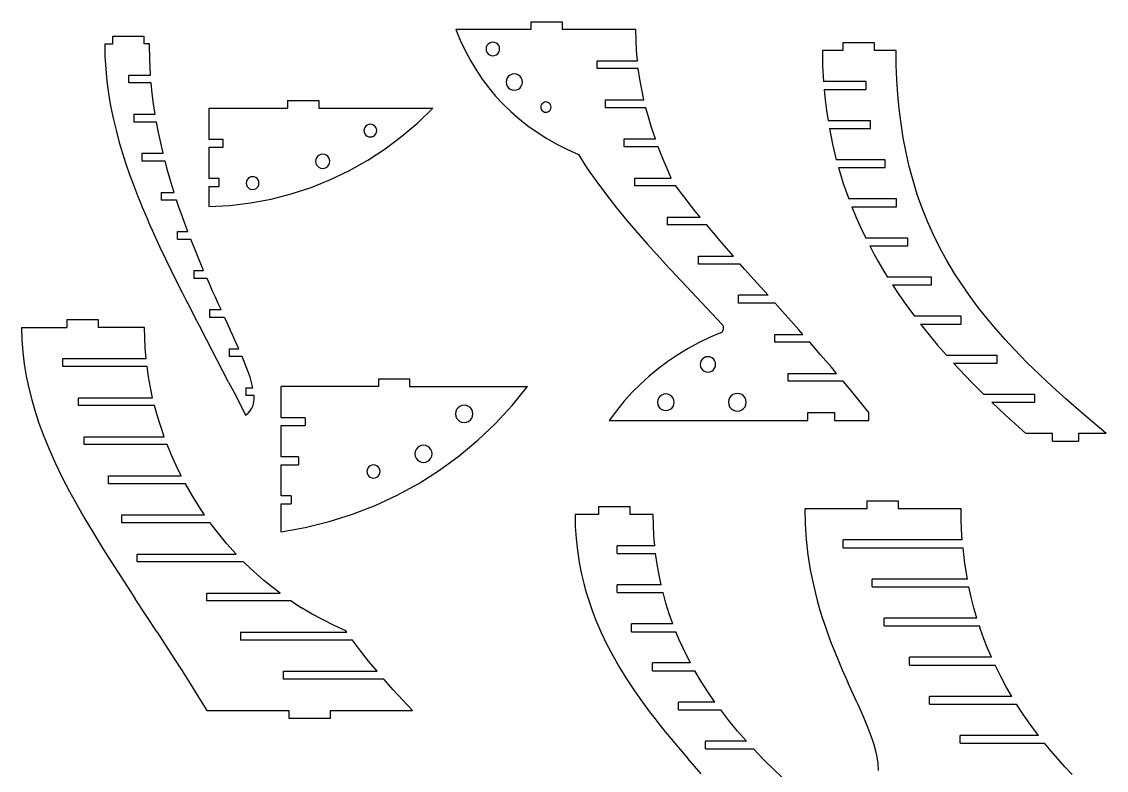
# Model space of a CAD drawing. Extents: x -163 to 163, y -144 to 144.
# Drawn here: x -50.5 to 144.5, y 2.6 to 137.3 of the extents above; entities that cross this region are included whole.
import ezdxf

# ---------------------------------------------------------------- set-up
doc = ezdxf.new("R2010")
doc.units = 0
doc.header["$MEASUREMENT"] = 0
doc.layers.get('0').update_dxf_attribs({"linetype": 'CONTINUOUS'})

msp = doc.modelspace()

# ---------------------------------------------------------------- linework, layer by layer
for p, q in [((41.03, 137.27), (46.65, 137.27)), ((41.03, 137.27), (41.03, 135.86)), ((46.65, 137.27), (46.65, 135.86)), ((-34.14, 134.69), (-28.52, 134.69)), ((-34.14, 133.29), (-34.14, 134.69)), ((-28.52, 134.69), (-28.52, 133.29)), ((27.55, 135.86), (28.34, 133.94)), ((41.03, 135.86), (27.55, 135.86)), ((59.92, 135.86), (46.65, 135.86)), ((59.95, 133.97), (59.92, 135.86)), ((-35.57, 133.29), (-35.53, 131.04)), ((-35.57, 133.29), (-34.14, 133.29)), ((-27.55, 133.29), (-28.52, 133.29)), ((-27.49, 130.47), (-27.55, 133.29)), ((28.34, 133.94), (29.21, 132.08)), ((33.03, 132.68), (32.99, 132.37)), ((33.15, 132.98), (33.03, 132.68)), ((33.35, 133.23), (33.15, 132.98)), ((33.6, 133.43), (33.35, 133.23)), ((33.9, 133.55), (33.6, 133.43)), ((34.21, 133.59), (33.9, 133.55)), ((34.53, 133.55), (34.21, 133.59)), ((34.82, 133.43), (34.53, 133.55)), ((35.08, 133.23), (34.82, 133.43)), ((35.27, 132.98), (35.08, 133.23)), ((35.39, 132.68), (35.27, 132.98)), ((35.43, 132.37), (35.39, 132.68)), ((60.04, 132.1), (59.95, 133.97)), ((97.15, 133.51), (102.77, 133.51)), ((97.15, 133.51), (97.15, 132.1)), ((102.77, 133.51), (102.77, 132.1)), ((-35.53, 131.04), (-35.4, 128.78)), ((29.21, 132.08), (30.16, 130.3)), ((32.99, 132.37), (33.03, 132.05)), ((33.03, 132.05), (33.15, 131.76)), ((33.15, 131.76), (33.35, 131.5)), ((33.35, 131.5), (33.6, 131.31)), ((33.6, 131.31), (33.9, 131.19)), ((33.9, 131.19), (34.21, 131.15)), ((34.21, 131.15), (34.53, 131.19)), ((34.53, 131.19), (34.82, 131.31)), ((34.82, 131.31), (35.08, 131.5)), ((35.08, 131.5), (35.27, 131.76)), ((35.27, 131.76), (35.39, 132.05)), ((35.39, 132.05), (35.43, 132.37)), ((60.2, 130.24), (60.04, 132.1)), ((97.15, 132.1), (93.45, 132.1)), ((93.45, 132.1), (93.5, 129.28)), ((106.71, 132.1), (102.77, 132.1)), ((106.75, 129.45), (106.71, 132.1)), ((-35.4, 128.78), (-35.18, 126.56)), ((-27.34, 127.66), (-27.49, 130.47)), ((30.16, 130.3), (31.2, 128.58)), ((52.94, 130.24), (60.2, 130.24)), ((52.94, 128.83), (52.94, 130.24)), ((60.36, 128.83), (52.94, 128.83)), ((60.64, 126.95), (60.36, 128.83)), ((93.5, 129.28), (93.65, 126.48)), ((106.85, 126.83), (106.75, 129.45)), ((-31.25, 127.66), (-27.34, 127.66)), ((-31.25, 126.26), (-31.25, 127.66)), ((31.2, 128.58), (32.3, 126.93)), ((32.3, 126.93), (33.47, 125.38)), ((36.64, 126.78), (36.59, 126.4)), ((36.79, 127.14), (36.64, 126.78)), ((37.02, 127.44), (36.79, 127.14)), ((37.32, 127.67), (37.02, 127.44)), ((37.68, 127.82), (37.32, 127.67)), ((38.06, 127.87), (37.68, 127.82)), ((38.43, 127.82), (38.06, 127.87)), ((38.79, 127.67), (38.43, 127.82)), ((39.09, 127.44), (38.79, 127.67)), ((39.32, 127.14), (39.09, 127.44)), ((39.47, 126.78), (39.32, 127.14)), ((39.52, 126.4), (39.47, 126.78)), ((60.98, 125.07), (60.64, 126.95)), ((107.02, 124.17), (106.85, 126.83)), ((-35.18, 126.56), (-34.88, 124.32)), ((-27.22, 126.26), (-31.25, 126.26)), ((-27.03, 124.37), (-27.22, 126.26)), ((33.47, 125.38), (34.71, 123.89)), ((36.59, 126.4), (36.64, 126.03)), ((36.64, 126.03), (36.79, 125.67)), ((36.79, 125.67), (37.02, 125.37)), ((37.02, 125.37), (37.32, 125.14)), ((37.32, 125.14), (37.68, 124.99)), ((37.68, 124.99), (38.06, 124.94)), ((38.06, 124.94), (38.43, 124.99)), ((38.43, 124.99), (38.79, 125.14)), ((38.79, 125.14), (39.09, 125.37)), ((39.09, 125.37), (39.32, 125.67)), ((39.32, 125.67), (39.47, 126.03)), ((39.47, 126.03), (39.52, 126.4)), ((61.38, 123.21), (60.98, 125.07)), ((101.27, 126.48), (93.65, 126.48)), ((93.76, 125.07), (101.27, 125.07)), ((93.76, 125.07), (93.95, 123.19)), ((101.27, 126.48), (101.27, 125.07)), ((-34.88, 124.32), (-34.51, 122.13)), ((-26.79, 122.51), (-27.03, 124.37)), ((-2.69, 123.12), (2.94, 123.12)), ((-2.69, 123.12), (-2.69, 121.71)), ((2.94, 123.12), (2.94, 121.71)), ((34.71, 123.89), (36.03, 122.47)), ((54.47, 123.21), (61.38, 123.21)), ((54.47, 121.8), (54.47, 123.21)), ((93.95, 123.19), (94.18, 121.32)), ((107.27, 121.57), (107.02, 124.17)), ((-34.51, 122.13), (-34.06, 119.91)), ((-26.51, 120.63), (-26.79, 122.51)), ((-16.86, 121.71), (-16.86, 116.09)), ((-16.86, 121.71), (-2.69, 121.71)), ((2.94, 121.71), (23.41, 121.71)), ((20.72, 119.09), (23.41, 121.71)), ((36.03, 122.47), (37.43, 121.12)), ((37.43, 121.12), (38.93, 119.8)), ((42.86, 122.14), (42.83, 121.9)), ((42.83, 121.9), (42.86, 121.66)), ((42.95, 122.36), (42.86, 122.14)), ((42.86, 121.66), (42.95, 121.44)), ((43.1, 122.55), (42.95, 122.36)), ((42.95, 121.44), (43.1, 121.24)), ((43.29, 122.7), (43.1, 122.55)), ((43.1, 121.24), (43.29, 121.1)), ((43.51, 122.79), (43.29, 122.7)), ((43.29, 121.1), (43.51, 121)), ((43.75, 122.83), (43.51, 122.79)), ((43.51, 121), (43.75, 120.97)), ((43.99, 122.79), (43.75, 122.83)), ((43.75, 120.97), (43.99, 121)), ((44.22, 122.7), (43.99, 122.79)), ((43.99, 121), (44.22, 121.1)), ((44.41, 122.55), (44.22, 122.7)), ((44.22, 121.1), (44.41, 121.24)), ((44.56, 122.36), (44.41, 122.55)), ((44.41, 121.24), (44.56, 121.44)), ((44.65, 122.14), (44.56, 122.36)), ((44.56, 121.44), (44.65, 121.66)), ((44.68, 121.9), (44.65, 122.14)), ((44.65, 121.66), (44.68, 121.9)), ((61.72, 121.8), (54.47, 121.8)), ((62.23, 119.92), (61.72, 121.8)), ((94.18, 121.32), (94.47, 119.44)), ((107.59, 118.93), (107.27, 121.57)), ((-34.06, 119.91), (-33.54, 117.75)), ((-30.36, 120.63), (-30.36, 119.22)), ((-30.36, 120.63), (-26.51, 120.63)), ((-26.27, 119.22), (-30.36, 119.22)), ((-25.91, 117.34), (-26.27, 119.22)), ((17.86, 116.65), (20.72, 119.09)), ((38.93, 119.8), (40.51, 118.56)), ((62.81, 118.04), (62.23, 119.92)), ((102.12, 119.44), (94.47, 119.44)), ((102.12, 118.04), (102.12, 119.44)), ((-33.54, 117.75), (-32.95, 115.55)), ((-25.51, 115.45), (-25.91, 117.34)), ((11.07, 117.99), (11.03, 117.69)), ((11.03, 117.69), (11.07, 117.39)), ((11.19, 118.26), (11.07, 117.99)), ((11.07, 117.39), (11.19, 117.12)), ((11.37, 118.5), (11.19, 118.26)), ((11.19, 117.12), (11.37, 116.88)), ((11.61, 118.68), (11.37, 118.5)), ((11.88, 118.8), (11.61, 118.68)), ((12.18, 118.84), (11.88, 118.8)), ((12.48, 118.8), (12.18, 118.84)), ((12.75, 118.68), (12.48, 118.8)), ((12.99, 118.5), (12.75, 118.68)), ((13.17, 118.26), (12.99, 118.5)), ((12.99, 116.88), (13.17, 117.12)), ((13.29, 117.99), (13.17, 118.26)), ((13.17, 117.12), (13.29, 117.39)), ((13.33, 117.69), (13.29, 117.99)), ((13.29, 117.39), (13.33, 117.69)), ((40.51, 118.56), (42.17, 117.39)), ((42.17, 117.39), (43.91, 116.28)), ((63.44, 116.17), (62.81, 118.04)), ((94.71, 118.04), (102.12, 118.04)), ((94.71, 118.04), (95.28, 115.21)), ((108, 116.35), (107.59, 118.93)), ((-32.95, 115.55), (-32.39, 113.64)), ((-25.08, 113.6), (-25.51, 115.45)), ((-14.29, 116.09), (-16.86, 116.09)), ((-14.29, 114.68), (-14.29, 116.09)), ((11.37, 116.88), (11.61, 116.7)), ((11.61, 116.7), (11.88, 116.58)), ((11.88, 116.58), (12.18, 116.54)), ((12.18, 116.54), (12.48, 116.58)), ((12.48, 116.58), (12.75, 116.7)), ((12.75, 116.7), (12.99, 116.88)), ((14.85, 114.4), (17.86, 116.65)), ((43.91, 116.28), (45.72, 115.24)), ((45.72, 115.24), (47.62, 114.28)), ((57.83, 114.77), (57.83, 116.17)), ((57.83, 116.17), (63.44, 116.17)), ((95.28, 115.21), (95.96, 112.41)), ((108.5, 113.75), (108, 116.35)), ((-32.39, 113.64), (-31.76, 111.69)), ((-28.92, 113.6), (-28.92, 112.19)), ((-28.92, 113.6), (-25.08, 113.6)), ((-16.86, 114.68), (-16.86, 109.06)), ((-16.86, 114.68), (-14.29, 114.68)), ((2.98, 113.27), (2.71, 113.07)), ((3.29, 113.4), (2.98, 113.27)), ((3.62, 113.44), (3.29, 113.4)), ((3.95, 113.4), (3.62, 113.44)), ((4.26, 113.27), (3.95, 113.4)), ((4.52, 113.07), (4.26, 113.27)), ((11.7, 112.34), (14.85, 114.4)), ((47.62, 114.28), (49.6, 113.38)), ((49.6, 113.38), (51.19, 110.88)), ((63.95, 114.77), (57.83, 114.77)), ((64.48, 113.37), (63.95, 114.77)), ((65.06, 111.93), (64.48, 113.37)), ((109.07, 111.22), (108.5, 113.75)), ((-31.76, 111.69), (-31.11, 109.8)), ((-24.73, 112.19), (-28.92, 112.19)), ((-24.22, 110.31), (-24.73, 112.19)), ((2.38, 112.49), (2.34, 112.16)), ((2.34, 112.16), (2.38, 111.83)), ((2.51, 112.8), (2.38, 112.49)), ((2.38, 111.83), (2.51, 111.52)), ((2.71, 113.07), (2.51, 112.8)), ((2.51, 111.52), (2.71, 111.25)), ((2.71, 111.25), (2.98, 111.05)), ((4.26, 111.05), (4.52, 111.25)), ((4.73, 112.8), (4.52, 113.07)), ((4.52, 111.25), (4.73, 111.52)), ((4.86, 112.49), (4.73, 112.8)), ((4.73, 111.52), (4.86, 111.83)), ((4.9, 112.16), (4.86, 112.49)), ((4.86, 111.83), (4.9, 112.16)), ((8.42, 110.5), (11.7, 112.34)), ((65.64, 110.53), (65.06, 111.93)), ((104.77, 112.41), (95.96, 112.41)), ((104.77, 111.01), (104.77, 112.41)), ((109.75, 108.69), (109.07, 111.22)), ((-31.11, 109.8), (-30.41, 107.9)), ((-23.68, 108.44), (-24.22, 110.31)), ((-9.57, 109.22), (-9.81, 109.04)), ((-9.3, 109.33), (-9.57, 109.22)), ((-9, 109.37), (-9.3, 109.33)), ((-8.7, 109.33), (-9, 109.37)), ((-8.43, 109.22), (-8.7, 109.33)), ((-8.19, 109.04), (-8.43, 109.22)), ((2.98, 111.05), (3.29, 110.92)), ((3.29, 110.92), (3.62, 110.88)), ((3.62, 110.88), (3.95, 110.92)), ((3.95, 110.92), (4.26, 111.05)), ((5.03, 108.88), (8.42, 110.5)), ((51.19, 110.88), (52.88, 108.45)), ((66.25, 109.14), (65.64, 110.53)), ((96.35, 111.01), (104.77, 111.01)), ((96.35, 111.01), (97.22, 108.18)), ((-30.41, 107.9), (-29.69, 106.02)), ((-23.11, 106.57), (-23.68, 108.44)), ((-15.02, 109.06), (-16.86, 109.06)), ((-16.86, 107.65), (-15.02, 107.65)), ((-16.86, 107.65), (-16.86, 104)), ((-15.02, 107.65), (-15.02, 109.06)), ((-10.11, 108.52), (-10.15, 108.23)), ((-10.15, 108.23), (-10.11, 107.93)), ((-9.99, 108.8), (-10.11, 108.52)), ((-10.11, 107.93), (-9.99, 107.65)), ((-9.81, 109.04), (-9.99, 108.8)), ((-9.99, 107.65), (-9.81, 107.42)), ((-9.81, 107.42), (-9.57, 107.23)), ((-8.43, 107.23), (-8.19, 107.42)), ((-8.01, 108.8), (-8.19, 109.04)), ((-8.19, 107.42), (-8.01, 107.65)), ((-7.89, 108.52), (-8.01, 108.8)), ((-8.01, 107.65), (-7.89, 107.93)), ((-7.85, 108.23), (-7.89, 108.52)), ((-7.89, 107.93), (-7.85, 108.23)), ((-2.03, 106.3), (1.54, 107.47)), ((1.54, 107.47), (5.03, 108.88)), ((52.88, 108.45), (54.62, 106.1)), ((59.72, 109.14), (66.25, 109.14)), ((59.72, 107.74), (59.72, 109.14)), ((67.1, 107.74), (59.72, 107.74)), ((67.96, 106.59), (67.1, 107.74)), ((97.22, 108.18), (98.21, 105.38)), ((110.52, 106.21), (109.75, 108.69)), ((-29.69, 106.02), (-29.27, 104.98)), ((-25.44, 106.57), (-25.44, 105.16)), ((-25.44, 106.57), (-23.11, 106.57)), ((-9.57, 107.23), (-9.3, 107.12)), ((-9.37, 104.67), (-5.68, 105.37)), ((-9.3, 107.12), (-9, 107.08)), ((-9, 107.08), (-8.7, 107.12)), ((-8.7, 107.12), (-8.43, 107.23)), ((-5.68, 105.37), (-2.03, 106.3)), ((54.62, 106.1), (56.45, 103.77)), ((68.83, 105.45), (67.96, 106.59)), ((69.7, 104.34), (68.83, 105.45)), ((106.81, 105.38), (98.21, 105.38)), ((106.81, 103.98), (106.81, 105.38)), ((111.39, 103.75), (110.52, 106.21)), ((-29.27, 104.98), (-28.84, 103.92)), ((-28.84, 103.92), (-28.39, 102.85)), ((-22.65, 105.16), (-25.44, 105.16)), ((-22.17, 103.74), (-22.65, 105.16)), ((-21.68, 102.33), (-22.17, 103.74)), ((-16.86, 104), (-13.1, 104.21)), ((-13.1, 104.21), (-9.37, 104.67)), ((56.45, 103.77), (58.31, 101.52)), ((70.6, 103.2), (69.7, 104.34)), ((98.75, 103.98), (106.81, 103.98)), ((98.75, 103.98), (99.54, 102.06)), ((112.35, 101.33), (111.39, 103.75)), ((-28.39, 102.85), (-27.96, 101.84)), ((-27.96, 101.84), (-27.51, 100.81)), ((-21.18, 100.95), (-21.68, 102.33)), ((58.31, 101.52), (60.21, 99.29)), ((65.53, 102.11), (65.53, 100.71)), ((65.53, 102.11), (71.49, 102.11)), ((71.49, 102.11), (70.6, 103.2)), ((99.54, 102.06), (100.37, 100.2)), ((-27.51, 100.81), (-27.04, 99.77)), ((-27.04, 99.77), (-26.56, 98.7)), ((-22.5, 99.54), (-20.65, 99.54)), ((-22.5, 98.13), (-22.5, 99.54)), ((-20.65, 99.54), (-21.18, 100.95)), ((72.65, 100.71), (65.53, 100.71)), ((73.43, 99.77), (72.65, 100.71)), ((74.22, 98.84), (73.43, 99.77)), ((100.37, 100.2), (101.26, 98.35)), ((113.43, 98.94), (112.35, 101.33)), ((-26.56, 98.7), (-25.64, 96.7)), ((-22.5, 98.13), (-20.11, 98.13)), ((-17.79, 92.51), (-20.11, 98.13)), ((60.21, 99.29), (61.94, 97.33)), ((75.03, 97.88), (74.22, 98.84)), ((75.83, 96.96), (75.03, 97.88)), ((108.83, 98.35), (101.26, 98.35)), ((108.83, 96.94), (108.83, 98.35)), ((114.6, 96.58), (113.43, 98.94)), ((-25.64, 96.7), (-24.64, 94.6)), ((61.94, 97.33), (63.67, 95.41)), ((76.62, 96.04), (75.83, 96.96)), ((77.46, 95.08), (76.62, 96.04)), ((101.97, 96.94), (108.83, 96.94)), ((101.97, 96.94), (102.72, 95.53)), ((115.86, 94.28), (114.6, 96.58)), ((-24.64, 94.6), (-23.68, 92.62)), ((63.67, 95.41), (65.39, 93.52)), ((71.17, 93.67), (71.17, 95.08)), ((71.17, 95.08), (77.46, 95.08)), ((78.7, 93.67), (71.17, 93.67)), ((79.54, 92.72), (78.7, 93.67)), ((102.72, 95.53), (103.51, 94.12)), ((103.51, 94.12), (104.33, 92.71)), ((117.22, 92), (115.86, 94.28)), ((-23.68, 92.62), (-22.65, 90.54)), ((-19.54, 92.51), (-17.79, 92.51)), ((-19.54, 92.51), (-19.54, 91.1)), ((65.39, 93.52), (65.92, 92.96)), ((65.92, 92.96), (66.46, 92.37)), ((66.46, 92.37), (67, 91.79)), ((68.04, 90.67), (67, 91.79)), ((81.14, 90.92), (79.54, 92.72)), ((104.33, 92.71), (105.17, 91.32)), ((118.57, 89.93), (117.22, 92)), ((-22.65, 90.54), (-21.67, 88.58)), ((-17.18, 91.1), (-19.54, 91.1)), ((-16.69, 89.97), (-17.18, 91.1)), ((-16.17, 88.81), (-16.69, 89.97)), ((69.9, 88.69), (68.04, 90.67)), ((81.14, 90.92), (83.7, 88.05)), ((113.09, 91.32), (105.17, 91.32)), ((106.07, 89.91), (113.09, 89.91)), ((106.07, 89.91), (107.34, 88.01)), ((113.09, 89.91), (113.09, 91.32)), ((120.01, 87.86), (118.57, 89.93)), ((-21.67, 88.58), (-20.98, 87.23)), ((-15.67, 87.7), (-16.17, 88.81)), ((75.45, 82.8), (69.9, 88.69)), ((78.36, 86.64), (78.36, 88.05)), ((83.7, 88.05), (78.36, 88.05)), ((107.34, 88.01), (108.64, 86.14)), ((121.49, 85.88), (120.01, 87.86)), ((-20.98, 87.23), (-20.3, 85.89)), ((-20.3, 85.89), (-19.61, 84.55)), ((-15.16, 86.57), (-15.67, 87.7)), ((-14.66, 85.47), (-15.16, 86.57)), ((84.95, 86.64), (78.36, 86.64)), ((84.95, 86.64), (86.79, 84.58)), ((108.64, 86.14), (110, 84.29)), ((123.05, 83.91), (121.49, 85.88)), ((-19.61, 84.55), (-18.94, 83.26)), ((-16.73, 85.47), (-16.73, 84.07)), ((-16.73, 85.47), (-14.66, 85.47)), ((-14.02, 84.07), (-16.73, 84.07)), ((-14.02, 84.07), (-13.01, 81.86)), ((87.87, 83.37), (86.79, 84.58)), ((118.38, 84.29), (110, 84.29)), ((118.38, 82.88), (118.38, 84.29)), ((124.64, 82.01), (123.05, 83.91)), ((-50.51, 82.28), (-42.36, 82.28)), ((-50.51, 82.28), (-50.45, 80.06)), ((-42.36, 83.69), (-42.36, 82.28)), ((-42.36, 83.69), (-36.73, 83.69)), ((-36.73, 83.69), (-36.73, 82.28)), ((-28.41, 82.28), (-36.73, 82.28)), ((-28.38, 80.4), (-28.41, 82.28)), ((-18.94, 83.26), (-18.26, 81.95)), ((-13.3, 72.43), (-18.26, 81.95)), ((75.54, 82.68), (75.45, 82.8)), ((75.62, 82.55), (75.54, 82.68)), ((75.67, 82.41), (75.62, 82.55)), ((75.64, 81.81), (75.68, 81.96)), ((75.7, 82.26), (75.67, 82.41)), ((75.68, 81.96), (75.7, 82.11)), ((75.7, 82.11), (75.7, 82.26)), ((89.23, 81.83), (87.87, 83.37)), ((111.08, 82.88), (118.38, 82.88)), ((111.08, 82.88), (112.61, 80.97)), ((126.31, 80.12), (124.64, 82.01)), ((-50.45, 80.06), (-50.3, 77.84)), ((-28.29, 78.53), (-28.38, 80.4)), ((-12.52, 80.79), (-13.01, 81.86)), ((-12.16, 80), (-12.52, 80.79)), ((-11.82, 79.22), (-12.16, 80)), ((73.13, 80.45), (71.2, 79.52)), ((75.11, 81.29), (73.13, 80.45)), ((75.11, 81.29), (75.25, 81.36)), ((75.25, 81.36), (75.37, 81.44)), ((75.37, 81.44), (75.48, 81.55)), ((75.48, 81.55), (75.57, 81.67)), ((75.57, 81.67), (75.64, 81.81)), ((84.92, 81.02), (89.95, 81.02)), ((84.92, 79.61), (84.92, 81.02)), ((89.95, 81.02), (89.23, 81.83)), ((112.61, 80.97), (114.17, 79.1)), ((128, 78.29), (126.31, 80.12)), ((-28.13, 76.66), (-28.29, 78.53)), ((-13.23, 78.44), (-13.23, 77.04)), ((-13.23, 78.44), (-11.47, 78.44)), ((-11.47, 78.44), (-11.82, 79.22)), ((69.31, 78.49), (67.47, 77.37)), ((71.2, 79.52), (69.31, 78.49)), ((91.18, 79.61), (84.92, 79.61)), ((92.15, 78.49), (91.18, 79.61)), ((93.13, 77.36), (92.15, 78.49)), ((114.17, 79.1), (115.77, 77.26)), ((130.24, 75.98), (128, 78.29)), ((-50.3, 77.84), (-50.04, 75.66)), ((-43.1, 75.25), (-43.1, 76.66)), ((-43.1, 76.66), (-28.13, 76.66)), ((-10.87, 77.04), (-13.23, 77.04)), ((-10.49, 76.12), (-10.87, 77.04)), ((-10.12, 75.19), (-10.49, 76.12)), ((65.69, 76.17), (63.97, 74.88)), ((67.47, 77.37), (65.69, 76.17)), ((71.67, 76.31), (71.53, 75.98)), ((71.89, 76.6), (71.67, 76.31)), ((72.18, 76.82), (71.89, 76.6)), ((72.51, 76.96), (72.18, 76.82)), ((72.87, 77.01), (72.51, 76.96)), ((73.23, 76.96), (72.87, 77.01)), ((73.57, 76.82), (73.23, 76.96)), ((73.86, 76.6), (73.57, 76.82)), ((74.08, 76.31), (73.86, 76.6)), ((74.21, 75.98), (74.08, 76.31)), ((94.09, 76.26), (93.13, 77.36)), ((95.07, 75.11), (94.09, 76.26)), ((115.77, 77.26), (124.88, 77.26)), ((124.88, 75.85), (124.88, 77.26)), ((-50.04, 75.66), (-49.68, 73.49)), ((-27.97, 75.25), (-43.1, 75.25)), ((-27.69, 73.36), (-27.97, 75.25)), ((-9.77, 74.26), (-10.12, 75.19)), ((-9.44, 73.32), (-9.77, 74.26)), ((63.97, 74.88), (62.32, 73.51)), ((71.53, 75.98), (71.48, 75.62)), ((71.48, 75.62), (71.53, 75.26)), ((71.53, 75.26), (71.67, 74.93)), ((71.67, 74.93), (71.89, 74.64)), ((71.89, 74.64), (72.18, 74.42)), ((72.18, 74.42), (72.51, 74.28)), ((72.51, 74.28), (72.87, 74.23)), ((72.87, 74.23), (73.23, 74.28)), ((73.23, 74.28), (73.57, 74.42)), ((73.57, 74.42), (73.86, 74.64)), ((73.86, 74.64), (74.08, 74.93)), ((74.08, 74.93), (74.21, 75.26)), ((74.26, 75.62), (74.21, 75.98)), ((74.21, 75.26), (74.26, 75.62)), ((96.02, 73.99), (95.07, 75.11)), ((117.04, 75.85), (124.88, 75.85)), ((117.04, 75.85), (118.09, 74.71)), ((118.09, 74.71), (119.17, 73.57)), ((132.53, 73.74), (130.24, 75.98)), ((-49.68, 73.49), (-49.24, 71.34)), ((-27.36, 71.49), (-27.69, 73.36)), ((-13.3, 72.43), (-12.32, 70.54)), ((-9.16, 72.38), (-9.44, 73.32)), ((-8.92, 71.41), (-9.16, 72.38)), ((13.63, 73.05), (19.25, 73.05)), ((13.63, 73.05), (13.63, 71.64)), ((19.25, 73.05), (19.25, 71.64)), ((62.32, 73.51), (60.73, 72.06)), ((87.3, 73.99), (96.02, 73.99)), ((87.3, 72.58), (87.3, 73.99)), ((97.2, 72.58), (87.3, 72.58)), ((98.73, 70.73), (97.2, 72.58)), ((119.17, 73.57), (120.28, 72.42)), ((120.28, 72.42), (121.36, 71.33)), ((134.85, 71.56), (132.53, 73.74)), ((-49.24, 71.34), (-48.71, 69.24)), ((-26.96, 69.63), (-27.36, 71.49)), ((-12.32, 70.54), (-11.24, 68.45)), ((-10.2, 71.41), (-8.92, 71.41)), ((-10.2, 71.41), (-10.2, 70.01)), ((13.63, 71.64), (-3.83, 71.64)), ((-3.83, 66.02), (-3.83, 71.64)), ((19.25, 71.64), (40.45, 71.64)), ((37.68, 68.23), (40.45, 71.64)), ((59.22, 70.54), (57.78, 68.94)), ((60.73, 72.06), (59.22, 70.54)), ((64.92, 70.25), (64.56, 70.1)), ((65.3, 70.3), (64.92, 70.25)), ((65.69, 70.25), (65.3, 70.3)), ((66.05, 70.1), (65.69, 70.25)), ((77.76, 70.35), (77.37, 70.19)), ((78.17, 70.41), (77.76, 70.35)), ((78.59, 70.35), (78.17, 70.41)), ((78.97, 70.19), (78.59, 70.35)), ((100.26, 68.86), (98.73, 70.73)), ((121.36, 71.33), (122.47, 70.23)), ((131.66, 70.23), (122.47, 70.23)), ((131.66, 68.82), (131.66, 70.23)), ((137.21, 69.42), (134.85, 71.56)), ((-48.71, 69.24), (-48.1, 67.14)), ((-40.3, 68.22), (-40.3, 69.63)), ((-40.3, 69.63), (-26.96, 69.63)), ((-11.24, 68.45), (-10.25, 66.5)), ((-8.71, 70.01), (-10.2, 70.01)), ((-8.9, 68.22), (-8.8, 68.58)), ((-8.8, 68.58), (-8.74, 68.94)), ((-8.74, 68.94), (-8.7, 69.31)), ((-8.7, 69.31), (-8.71, 70.01)), ((29.05, 68.28), (28.65, 68.23)), ((29.46, 68.23), (29.05, 68.28)), ((57.78, 68.94), (56.42, 67.28)), ((63.86, 69.19), (63.81, 68.81)), ((63.81, 68.81), (63.86, 68.42)), ((64.01, 69.55), (63.86, 69.19)), ((63.86, 68.42), (64.01, 68.06)), ((64.25, 69.86), (64.01, 69.55)), ((64.56, 70.1), (64.25, 69.86)), ((66.36, 69.86), (66.05, 70.1)), ((66.6, 69.55), (66.36, 69.86)), ((66.75, 69.19), (66.6, 69.55)), ((66.6, 68.06), (66.75, 68.42)), ((66.8, 68.81), (66.75, 69.19)), ((66.75, 68.42), (66.8, 68.81)), ((76.62, 69.22), (76.57, 68.81)), ((76.57, 68.81), (76.62, 68.39)), ((76.78, 69.61), (76.62, 69.22)), ((76.62, 68.39), (76.78, 68)), ((77.04, 69.94), (76.78, 69.61)), ((77.37, 70.19), (77.04, 69.94)), ((79.3, 69.94), (78.97, 70.19)), ((79.56, 69.61), (79.3, 69.94)), ((79.72, 69.22), (79.56, 69.61)), ((79.56, 68), (79.72, 68.39)), ((79.77, 68.81), (79.72, 69.22)), ((79.72, 68.39), (79.77, 68.81)), ((101.79, 66.96), (100.26, 68.86)), ((123.92, 68.82), (131.66, 68.82)), ((123.92, 68.82), (125.1, 67.69)), ((139.62, 67.31), (137.21, 69.42)), ((-48.1, 67.14), (-47.41, 65.07)), ((-26.62, 68.22), (-40.3, 68.22)), ((-26.21, 66.7), (-26.62, 68.22)), ((-25.75, 65.19), (-26.21, 66.7)), ((-10.25, 66.5), (-9.81, 66.85)), ((-9.81, 66.85), (-9.43, 67.25)), ((-9.43, 67.25), (-9.12, 67.72)), ((-9.12, 67.72), (-8.9, 68.22)), ((27.54, 67.12), (27.49, 66.72)), ((27.49, 66.72), (27.54, 66.32)), ((27.7, 67.5), (27.54, 67.12)), ((27.54, 66.32), (27.7, 65.94)), ((27.95, 67.82), (27.7, 67.5)), ((28.27, 68.07), (27.95, 67.82)), ((28.65, 68.23), (28.27, 68.07)), ((29.83, 68.07), (29.46, 68.23)), ((30.16, 67.82), (29.83, 68.07)), ((30.41, 67.5), (30.16, 67.82)), ((30.56, 67.12), (30.41, 67.5)), ((30.41, 65.94), (30.56, 66.32)), ((30.62, 66.72), (30.56, 67.12)), ((30.56, 66.32), (30.62, 66.72)), ((34.7, 65.01), (37.68, 68.23)), ((56.42, 67.28), (55.14, 65.55)), ((64.01, 68.06), (64.25, 67.75)), ((64.25, 67.75), (64.56, 67.51)), ((64.56, 67.51), (64.92, 67.36)), ((64.92, 67.36), (65.3, 67.31)), ((65.3, 67.31), (65.69, 67.36)), ((65.69, 67.36), (66.05, 67.51)), ((66.05, 67.51), (66.36, 67.75)), ((66.36, 67.75), (66.6, 68.06)), ((76.78, 68), (77.04, 67.67)), ((77.04, 67.67), (77.37, 67.42)), ((77.37, 67.42), (77.76, 67.26)), ((77.76, 67.26), (78.17, 67.2)), ((78.17, 67.2), (78.59, 67.26)), ((78.59, 67.26), (78.97, 67.42)), ((78.97, 67.42), (79.3, 67.67)), ((79.3, 67.67), (79.56, 68)), ((90.85, 65.55), (90.85, 66.96)), ((90.85, 66.96), (95.62, 66.96)), ((95.62, 66.96), (95.62, 65.55)), ((101.79, 65.55), (101.79, 66.96)), ((125.1, 67.69), (126.32, 66.55)), ((126.32, 66.55), (127.57, 65.4)), ((142.06, 65.23), (139.62, 67.31)), ((-47.41, 65.07), (-46.66, 63.01)), ((-25.33, 63.89), (-25.75, 65.19)), ((0.48, 66.02), (-3.83, 66.02)), ((-3.83, 64.61), (0.48, 64.61)), ((-3.83, 58.99), (-3.83, 64.61)), ((0.48, 66.02), (0.48, 64.61)), ((27.7, 65.94), (27.95, 65.62)), ((27.95, 65.62), (28.27, 65.37)), ((28.27, 65.37), (28.65, 65.21)), ((28.65, 65.21), (29.05, 65.16)), ((29.05, 65.16), (29.46, 65.21)), ((29.46, 65.21), (29.83, 65.37)), ((29.83, 65.37), (30.16, 65.62)), ((30.16, 65.62), (30.41, 65.94)), ((31.51, 61.98), (34.7, 65.01)), ((55.14, 65.55), (90.85, 65.55)), ((95.62, 65.55), (101.79, 65.55)), ((127.57, 65.4), (128.79, 64.3)), ((144.5, 63.19), (142.06, 65.23)), ((-46.66, 63.01), (-45.59, 60.39)), ((-39.28, 61.19), (-39.28, 62.59)), ((-39.28, 62.59), (-24.87, 62.59)), ((-24.87, 62.59), (-25.33, 63.89)), ((128.79, 64.3), (130.03, 63.19)), ((134.84, 63.19), (130.03, 63.19)), ((134.84, 61.79), (134.84, 63.19)), ((139.53, 63.19), (139.53, 61.79)), ((144.5, 63.19), (139.53, 63.19)), ((-24.34, 61.19), (-39.28, 61.19)), ((-23.56, 59.29), (-24.34, 61.19)), ((20.64, 60.63), (20.4, 60.31)), ((20.96, 60.88), (20.64, 60.63)), ((21.34, 61.03), (20.96, 60.88)), ((21.74, 61.08), (21.34, 61.03)), ((22.13, 61.03), (21.74, 61.08)), ((22.51, 60.88), (22.13, 61.03)), ((22.83, 60.63), (22.51, 60.88)), ((23.07, 60.31), (22.83, 60.63)), ((28.14, 59.17), (31.51, 61.98)), ((134.84, 61.79), (139.53, 61.79)), ((-45.59, 60.39), (-44.43, 57.81)), ((-22.72, 57.42), (-23.56, 59.29)), ((-0.71, 58.99), (-3.83, 58.99)), ((-0.71, 58.99), (-0.71, 57.58)), ((20.24, 59.94), (20.19, 59.54)), ((20.19, 59.54), (20.24, 59.14)), ((20.4, 60.31), (20.24, 59.94)), ((20.24, 59.14), (20.4, 58.77)), ((20.4, 58.77), (20.64, 58.45)), ((22.83, 58.45), (23.07, 58.77)), ((23.23, 59.94), (23.07, 60.31)), ((23.07, 58.77), (23.23, 59.14)), ((23.28, 59.54), (23.23, 59.94)), ((23.23, 59.14), (23.28, 59.54)), ((24.59, 56.58), (28.14, 59.17)), ((-44.43, 57.81), (-43.2, 55.27)), ((-21.81, 55.56), (-22.72, 57.42)), ((-3.83, 51.95), (-3.83, 57.58)), ((-3.83, 57.58), (-0.71, 57.58)), ((11.61, 56.67), (11.57, 56.36)), ((11.73, 56.96), (11.61, 56.67)), ((11.92, 57.2), (11.73, 56.96)), ((12.17, 57.39), (11.92, 57.2)), ((12.45, 57.51), (12.17, 57.39)), ((12.76, 57.55), (12.45, 57.51)), ((13.07, 57.51), (12.76, 57.55)), ((13.35, 57.39), (13.07, 57.51)), ((13.6, 57.2), (13.35, 57.39)), ((13.79, 56.96), (13.6, 57.2)), ((13.91, 56.67), (13.79, 56.96)), ((13.95, 56.36), (13.91, 56.67)), ((20.64, 58.45), (20.96, 58.2)), ((20.88, 54.22), (24.59, 56.58)), ((20.96, 58.2), (21.34, 58.05)), ((21.34, 58.05), (21.74, 58)), ((21.74, 58), (22.13, 58.05)), ((22.13, 58.05), (22.51, 58.2)), ((22.51, 58.2), (22.83, 58.45)), ((-43.2, 55.27), (-41.89, 52.77)), ((-34.88, 54.16), (-34.88, 55.56)), ((-34.88, 55.56), (-21.81, 55.56)), ((11.57, 56.36), (11.61, 56.06)), ((11.61, 56.06), (11.73, 55.77)), ((11.73, 55.77), (11.92, 55.52)), ((11.92, 55.52), (12.17, 55.34)), ((12.17, 55.34), (12.45, 55.22)), ((12.45, 55.22), (12.76, 55.18)), ((12.76, 55.18), (13.07, 55.22)), ((13.07, 55.22), (13.35, 55.34)), ((13.35, 55.34), (13.6, 55.52)), ((13.6, 55.52), (13.79, 55.77)), ((13.79, 55.77), (13.91, 56.06)), ((13.91, 56.06), (13.95, 56.36)), ((-41.89, 52.77), (-40.54, 50.29)), ((-21.07, 54.16), (-34.88, 54.16)), ((-19.75, 51.86), (-21.07, 54.16)), ((17.02, 52.11), (20.88, 54.22)), ((-18.35, 49.62), (-19.75, 51.86)), ((-2.05, 51.95), (-3.83, 51.95)), ((-2.05, 51.95), (-2.05, 50.55)), ((13.04, 50.25), (17.02, 52.11)), ((101.44, 51.07), (101.44, 49.66)), ((101.44, 51.07), (107.06, 51.07)), ((107.06, 51.07), (107.06, 49.66)), ((-40.54, 50.29), (-39.13, 47.83)), ((-17.61, 48.53), (-18.35, 49.62)), ((-3.83, 50.55), (-2.05, 50.55)), ((-3.83, 45.5), (-3.83, 50.55)), ((8.95, 48.66), (13.04, 50.25)), ((53.21, 50.03), (58.84, 50.03)), ((53.21, 50.03), (53.21, 48.62)), ((58.84, 50.03), (58.84, 48.62)), ((90.27, 49.66), (90.34, 46.88)), ((101.44, 49.66), (90.27, 49.66)), ((118.4, 49.66), (107.06, 49.66)), ((118.42, 47.78), (118.4, 49.66)), ((-39.13, 47.83), (-37.68, 45.39)), ((-32.51, 48.53), (-17.61, 48.53)), ((-32.51, 47.13), (-32.51, 48.53)), ((-16.62, 47.13), (-32.51, 47.13)), ((-15.14, 45.19), (-16.62, 47.13)), ((0.49, 46.27), (4.76, 47.33)), ((4.76, 47.33), (8.95, 48.66)), ((53.21, 48.62), (48.98, 48.62)), ((48.98, 48.62), (49.03, 46.44)), ((63.05, 48.62), (58.84, 48.62)), ((63.08, 46.74), (63.05, 48.62)), ((90.34, 46.88), (90.52, 44.11)), ((118.49, 45.9), (118.42, 47.78)), ((-37.68, 45.39), (-35.84, 42.4)), ((-13.6, 43.32), (-15.14, 45.19)), ((-3.83, 45.5), (0.49, 46.27)), ((49.03, 46.44), (49.17, 44.28)), ((63.17, 44.86), (63.08, 46.74)), ((63.32, 43), (63.17, 44.86)), ((118.61, 44.04), (118.49, 45.9)), ((-11.97, 41.5), (-13.6, 43.32)), ((49.17, 44.28), (49.4, 42.13)), ((56.55, 41.59), (56.55, 43)), ((63.32, 43), (56.55, 43)), ((90.52, 44.11), (90.83, 41.38)), ((97.19, 42.63), (97.19, 44.04)), ((118.61, 44.04), (97.19, 44.04)), ((-35.84, 42.4), (-33.95, 39.39)), ((-29.75, 41.5), (-11.97, 41.5)), ((-29.75, 40.09), (-29.75, 41.5)), ((49.4, 42.13), (49.73, 40)), ((56.55, 41.59), (63.47, 41.59)), ((63.8, 39.32), (63.47, 41.59)), ((90.83, 41.38), (91.27, 38.65)), ((97.19, 42.63), (118.74, 42.63)), ((119.08, 39.81), (118.74, 42.63)), ((-33.95, 39.39), (-32.04, 36.43)), ((-10.61, 40.09), (-29.75, 40.09)), ((-9.42, 38.94), (-10.61, 40.09)), ((49.73, 40), (50.15, 37.88)), ((64.22, 37.08), (63.8, 39.32)), ((119.53, 37.01), (119.08, 39.81)), ((-8.19, 37.81), (-9.42, 38.94)), ((-6.94, 36.73), (-8.19, 37.81)), ((50.15, 37.88), (50.54, 36.23)), ((64.46, 35.97), (64.22, 37.08)), ((91.27, 38.65), (91.83, 35.94)), ((-32.04, 36.43), (-30.12, 33.47)), ((-5.52, 35.58), (-6.94, 36.73)), ((-4.06, 34.47), (-5.52, 35.58)), ((50.54, 36.23), (51, 34.59)), ((64.46, 35.97), (56.55, 35.97)), ((56.55, 34.56), (56.55, 35.97)), ((91.83, 35.94), (92.19, 34.42)), ((102.39, 35.6), (102.39, 37.01)), ((119.53, 37.01), (102.39, 37.01)), ((102.39, 35.6), (119.8, 35.6)), ((120.22, 33.72), (119.8, 35.6)), ((-26.17, 27.43), (-30.12, 33.47)), ((-17.22, 34.47), (-4.06, 34.47)), ((-17.22, 33.06), (-17.22, 34.47)), ((51, 34.59), (51.5, 32.96)), ((56.55, 34.56), (64.8, 34.56)), ((65.33, 32.66), (64.8, 34.56)), ((92.19, 34.42), (92.59, 32.93)), ((120.7, 31.84), (120.22, 33.72)), ((-2.06, 33.06), (-17.22, 33.06)), ((-2.06, 33.06), (-0.18, 31.85)), ((1.73, 30.72), (-0.18, 31.85)), ((51.5, 32.96), (52.06, 31.35)), ((52.06, 31.35), (52.68, 29.74)), ((65.92, 30.78), (65.33, 32.66)), ((92.59, 32.93), (93.02, 31.42)), ((93.02, 31.42), (93.48, 29.94)), ((121.24, 29.97), (120.7, 31.84)), ((3.7, 29.65), (1.73, 30.72)), ((5.69, 28.66), (3.7, 29.65)), ((52.68, 29.74), (53.62, 27.54)), ((66.57, 28.94), (65.92, 30.78)), ((93.48, 29.94), (93.99, 28.44)), ((104.57, 28.57), (104.57, 29.97)), ((121.24, 29.97), (104.57, 29.97)), ((-26.17, 27.43), (-24.67, 25.13)), ((-11.19, 27.44), (-11.19, 26.03)), ((-11.19, 27.44), (7.95, 27.44)), ((7.75, 27.72), (5.69, 28.66)), ((7.95, 27.44), (7.75, 27.72)), ((53.62, 27.54), (54.66, 25.34)), ((66.57, 28.94), (59.14, 28.94)), ((59.14, 27.53), (59.14, 28.94)), ((59.14, 27.53), (67.12, 27.53)), ((67.72, 26.1), (67.12, 27.53)), ((93.99, 28.44), (94.5, 26.99)), ((104.57, 28.57), (121.69, 28.57)), ((121.89, 27.96), (121.69, 28.57)), ((122.5, 26.27), (121.89, 27.96)), ((8.96, 26.03), (-11.19, 26.03)), ((10.39, 24.12), (8.96, 26.03)), ((68.36, 24.7), (67.72, 26.1)), ((94.5, 26.99), (95.06, 25.5)), ((95.06, 25.5), (95.69, 23.92)), ((123.15, 24.6), (122.5, 26.27)), ((-24.67, 25.13), (-23.13, 22.75)), ((11.87, 22.25), (10.39, 24.12)), ((54.66, 25.34), (55.76, 23.23)), ((69.04, 23.3), (68.36, 24.7)), ((95.69, 23.92), (96.36, 22.29)), ((123.86, 22.94), (123.15, 24.6)), ((-23.13, 22.75), (-21.67, 20.48)), ((13.39, 20.41), (11.87, 22.25)), ((55.76, 23.23), (56.97, 21.12)), ((62.89, 20.5), (62.89, 21.91)), ((69.76, 21.91), (62.89, 21.91)), ((69.76, 21.91), (69.04, 23.3)), ((96.36, 22.29), (97.04, 20.69)), ((109.09, 21.54), (109.09, 22.94)), ((123.86, 22.94), (109.09, 22.94)), ((109.09, 21.54), (124.5, 21.54)), ((125.45, 19.62), (124.5, 21.54)), ((-21.67, 20.48), (-20.15, 18.09)), ((-3.42, 19), (-3.42, 20.41)), ((-3.42, 20.41), (13.39, 20.41)), ((56.97, 21.12), (58.24, 19.07)), ((62.89, 20.5), (70.54, 20.5)), ((71.67, 18.6), (70.54, 20.5)), ((97.04, 20.69), (97.73, 19.11)), ((126.46, 17.73), (125.45, 19.62)), ((-20.15, 18.09), (-18.69, 15.77)), ((14.6, 19), (-3.42, 19)), ((16.29, 17.1), (14.6, 19)), ((58.24, 19.07), (59.56, 17.06)), ((72.88, 16.71), (71.67, 18.6)), ((97.73, 19.11), (98.11, 18.27)), ((99.64, 14.87), (98.11, 18.27)), ((127.51, 15.91), (126.46, 17.73)), ((-18.69, 15.77), (-17.22, 13.38)), ((18.02, 15.22), (16.29, 17.1)), ((59.56, 17.06), (60.95, 15.08)), ((74.14, 14.87), (72.88, 16.71)), ((112.71, 14.51), (112.71, 15.91)), ((127.51, 15.91), (112.71, 15.91)), ((19.77, 13.38), (18.02, 15.22)), ((60.95, 15.08), (62.39, 13.13)), ((74.14, 14.87), (67.56, 14.87)), ((67.56, 13.47), (67.56, 14.87)), ((99.64, 14.87), (99.98, 14.09)), ((99.98, 14.09), (100.42, 13.11)), ((112.71, 14.51), (128.38, 14.51)), ((129.63, 12.59), (128.38, 14.51)), ((-17.22, 13.38), (-2.47, 13.38)), ((-2.47, 13.38), (-2.47, 11.97)), ((-2.47, 11.97), (5.03, 11.97)), ((5.03, 11.97), (5.03, 13.38)), ((5.03, 13.38), (19.77, 13.38)), ((62.39, 13.13), (63.33, 11.91)), ((63.33, 11.91), (64.29, 10.69)), ((67.56, 13.47), (75.17, 13.47)), ((76.66, 11.54), (75.17, 13.47)), ((100.42, 13.11), (100.82, 12.17)), ((100.82, 12.17), (101.21, 11.24)), ((130.93, 10.73), (129.63, 12.59)), ((64.29, 10.69), (65.27, 9.47)), ((78.2, 9.67), (76.66, 11.54)), ((101.21, 11.24), (101.61, 10.26)), ((101.61, 10.26), (101.98, 9.29)), ((132.31, 8.88), (130.93, 10.73)), ((65.27, 9.47), (66.24, 8.29)), ((66.24, 8.29), (67.24, 7.1)), ((72.43, 7.84), (72.41, 7.79)), ((72.43, 7.84), (72.41, 7.84)), ((79.8, 7.84), (72.43, 7.84)), ((79.8, 7.84), (78.2, 9.67)), ((101.98, 9.29), (102.32, 8.34)), ((102.32, 8.34), (102.68, 7.22)), ((118.21, 7.47), (118.21, 8.88)), ((132.31, 8.88), (118.21, 8.88)), ((67.24, 7.1), (68.24, 5.91)), ((68.24, 5.91), (69.27, 4.72)), ((72.41, 6.44), (72.41, 7.79)), ((72.41, 6.44), (81.09, 6.44)), ((82.94, 4.51), (81.09, 6.44)), ((102.68, 7.22), (103, 6.08)), ((103, 6.08), (103.25, 4.95)), ((118.21, 7.47), (133.42, 7.47)), ((134.6, 6.04), (133.42, 7.47)), ((135.83, 4.6), (134.6, 6.04)), ((71.67, 1.95), (69.27, 4.72)), ((84.85, 2.63), (82.94, 4.51)), ((103.25, 4.95), (103.43, 3.8)), ((137.06, 3.23), (135.83, 4.6)), ((86.77, 0.81), (84.85, 2.63)), ((103.43, 3.8), (103.51, 2.63)), ((103.51, 2.63), (103.51, 2.57)), ((137.06, 3.23), (138.34, 1.85))]:
    msp.add_line(p, q)

doc.saveas('drawing.dxf')
